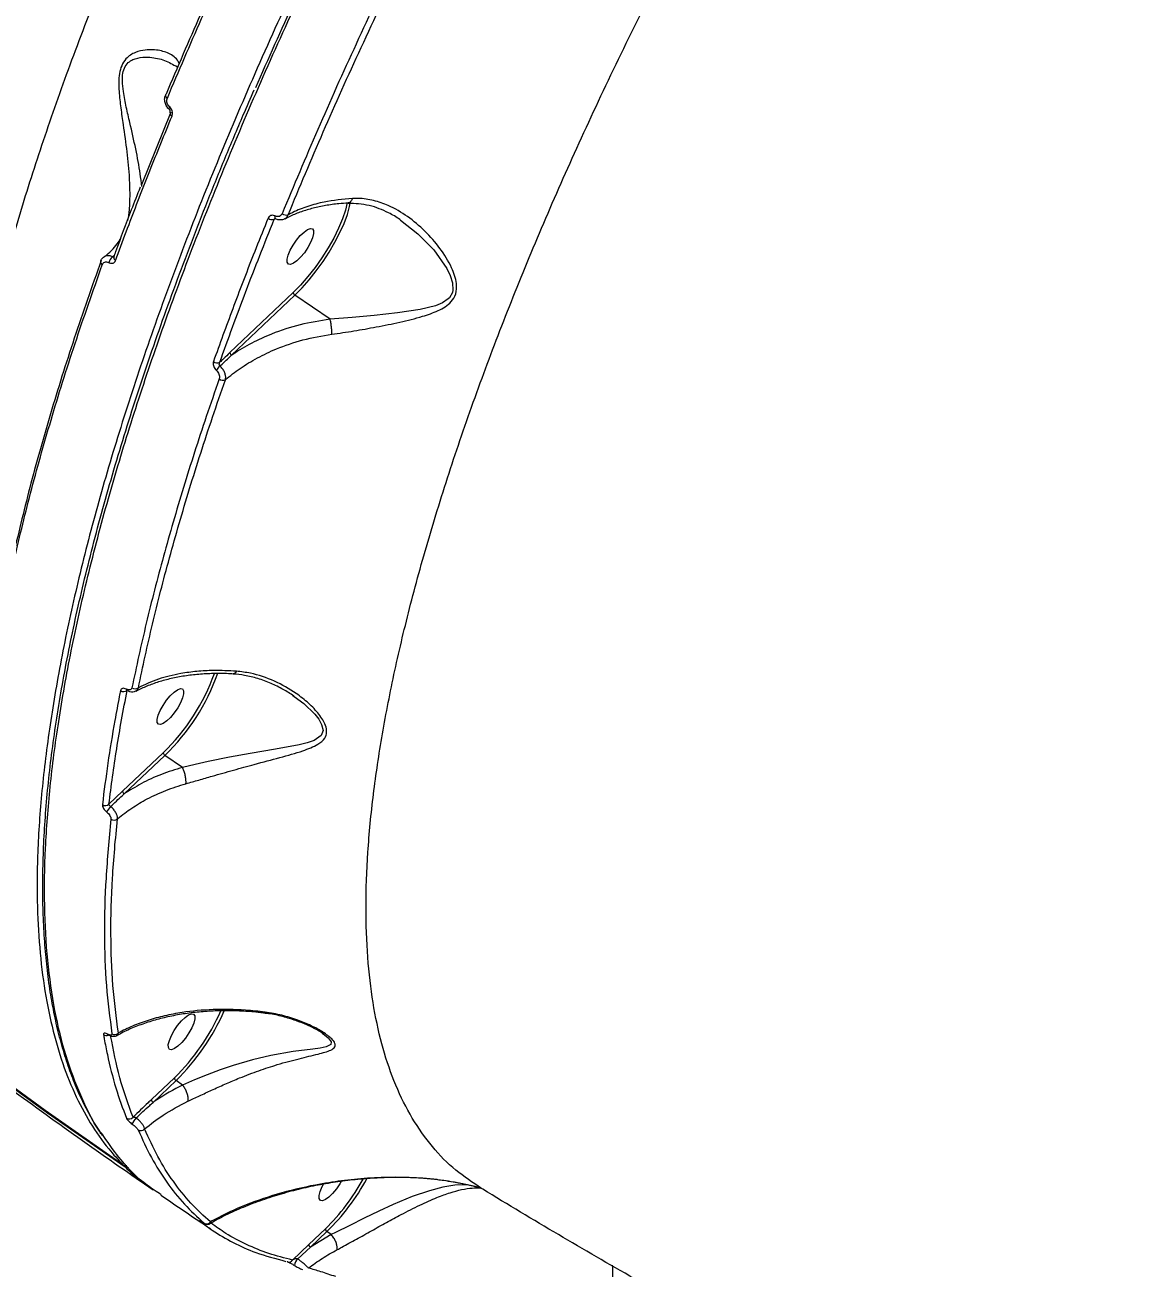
# Model space of a CAD drawing. Header units: millimetres. Extents: x -6028 to 5958, y -6064 to 4137.
# Drawn here: x 173.7 to 406.9, y -1561.7 to -1299.7 of the extents above; entities that cross this region are included whole.
import ezdxf

# ---------------------------------------------------------------- set-up
doc = ezdxf.new("R2010")
doc.units = ezdxf.units.MM
for name, color, linetype in [('DIKOM_ОБЪЕКТ', 7, 'Continuous'), ('DIKOM_РАЗМЕР_ЗОНА', 7, 'Continuous'), ('DIKOM_РАЗМЕР_ОБЪЕКТА', 7, 'Continuous')]:
    doc.layers.add(name, color=color, linetype=linetype)
doc.styles.add('style1', font='arial.ttf', dxfattribs={"width": 0.8})
doc.dimstyles.new('1-50', dxfattribs={"dimtxt": 300, "dimasz": 200, "dimexe": 100, "dimexo": 0, "dimgap": 100, "dimtad": 1, "dimtxsty": 'style1', "dimcen": 200, "dimclrd": 7, "dimclre": 7, "dimclrt": 7, "dimadec": 1, "dimazin": 2, "dimtfac": 1, "dimtmove": 0, "dimatfit": 2, "dimfxl": 0, "dimlwd": 25, "dimlwe": 18, "dimarcsym": 0})

# ---------------------------------------------------------------- blocks, each defined once
blk = doc.blocks.new('*D9')
at = {"layer": 'Defpoints', "color": 0, "transparency": 16777216}
for p in [(-6027.56, 1459.58), (4556.58, 1382.7), (4556.58, -5964.37)]:
    blk.add_point(p, dxfattribs=at)
at = {"layer": 'DIKOM_РАЗМЕР_ЗОНА', "color": 7, "lineweight": 18, "transparency": 16777216}
for p, q in [((-6027.56, 1459.58), (-6027.56, -6064.37)), ((4556.58, 1382.7), (4556.58, -6064.37))]:
    blk.add_line(p, q, dxfattribs=at)
at = {"layer": 'DIKOM_РАЗМЕР_ЗОНА', "color": 7, "lineweight": 25, "transparency": 16777216}
blk.add_line((-5827.56, -5964.37), (4356.58, -5964.37), dxfattribs=at)
at = {"layer": 'DIKOM_РАЗМЕР_ЗОНА', "color": 7, "transparency": 16777216}
for points in [[(-5827.56, -5931.03), (-5827.56, -5997.7), (-6027.56, -5964.37)], [(4356.58, -5931.03), (4356.58, -5997.7), (4556.58, -5964.37)]]:
    blk.add_solid(points, dxfattribs=at)
at = {"layer": 'DIKOM_РАЗМЕР_ЗОНА', "color": 7, "transparency": 16777216, "insert": (157.08, -5711.2), "char_height": 300, "attachment_point": 5, "style": 'style1'}
blk.add_mtext('10600', dxfattribs=at)
blk = doc.blocks.new('*D11')
at = {"layer": 'Defpoints', "color": 0, "transparency": 16777216}
for p in [(259.43, 2965.58), (1920.55, -3002.33), (4022.59, -3002.33)]:
    blk.add_point(p, dxfattribs=at)
at = {"layer": 'DIKOM_РАЗМЕР_ОБЪЕКТА', "color": 7, "lineweight": 18, "transparency": 16777216}
for p, q in [((259.43, 2965.58), (4122.59, 2965.58)), ((1920.55, -3002.33), (4122.59, -3002.33))]:
    blk.add_line(p, q, dxfattribs=at)
at = {"layer": 'DIKOM_РАЗМЕР_ОБЪЕКТА', "color": 7, "lineweight": 25, "transparency": 16777216}
blk.add_line((4022.59, 2765.58), (4022.59, -2802.33), dxfattribs=at)
at = {"layer": 'DIKOM_РАЗМЕР_ОБЪЕКТА', "color": 7, "transparency": 16777216}
for points in [[(3989.25, 2765.58), (4055.92, 2765.58), (4022.59, 2965.58)], [(3989.25, -2802.33), (4055.92, -2802.33), (4022.59, -3002.33)]]:
    blk.add_solid(points, dxfattribs=at)
at = {"layer": 'DIKOM_РАЗМЕР_ОБЪЕКТА', "color": 7, "transparency": 16777216, "insert": (3769.41, -24.42), "char_height": 300, "attachment_point": 5, "rotation": 90, "style": 'style1'}
blk.add_mtext('6000', dxfattribs=at)
blk = doc.blocks.new('*D12')
at = {"layer": 'Defpoints', "color": 0, "transparency": 16777216}
for p in [(3056.58, 1987.9), (-4027.97, 676.5), (3056.58, -3714.77)]:
    blk.add_point(p, dxfattribs=at)
at = {"layer": 'DIKOM_РАЗМЕР_ОБЪЕКТА', "color": 7, "lineweight": 18, "transparency": 16777216}
for p, q in [((3056.58, 1987.9), (3056.58, -3814.77)), ((-4027.97, 676.5), (-4027.97, -3814.77))]:
    blk.add_line(p, q, dxfattribs=at)
at = {"layer": 'DIKOM_РАЗМЕР_ОБЪЕКТА', "color": 7, "lineweight": 25, "transparency": 16777216}
blk.add_line((-3827.97, -3714.77), (2856.58, -3714.77), dxfattribs=at)
at = {"layer": 'DIKOM_РАЗМЕР_ОБЪЕКТА', "color": 7, "transparency": 16777216}
for points in [[(-3827.97, -3681.44), (-3827.97, -3748.11), (-4027.97, -3714.77)], [(2856.58, -3681.44), (2856.58, -3748.11), (3056.58, -3714.77)]]:
    blk.add_solid(points, dxfattribs=at)
at = {"layer": 'DIKOM_РАЗМЕР_ОБЪЕКТА', "color": 7, "transparency": 16777216, "insert": (20, -3461.6), "char_height": 300, "attachment_point": 5, "style": 'style1'}
blk.add_mtext('7100', dxfattribs=at)

msp = doc.modelspace()

# ---------------------------------------------------------------- linework, layer by layer
at = {"layer": 'DIKOM_ОБЪЕКТ', "color": 7, "linetype": 'Continuous', "lineweight": 15}
for p, q in [((204.444, -1318.095), (198.272, -1333.42)), ((226.224, -1340.675), (226.435, -1340.54)), ((192.557, -1348.324), (192.15, -1348.592)), ((189.642, -1349.511), (189.635, -1349.529)), ((230.243, -1356.107), (216.898, -1368.756)), ((217.24, -1369.329), (230.586, -1356.68)), ((237.973, -1361.739), (230.586, -1356.68)), ((230.154, -1441.05), (230.389, -1441.224)), ((202.845, -1453.065), (194.279, -1461.184)), ((194.621, -1461.757), (203.187, -1453.638)), ((206.873, -1456.161), (203.187, -1453.638)), ((194.279, -1461.184), (191.411, -1463.921)), ((236.298, -1512.197), (236.78, -1512.551)), ((205.187, -1521.581), (200.348, -1526.168)), ((200.69, -1526.741), (205.529, -1522.154)), ((206.923, -1523.108), (205.529, -1522.154)), ((206.926, -1523.111), (206.923, -1523.108)), ((194.358, -1539.917), (194.343, -1539.904)), ((236.987, -1553.391), (233.513, -1556.684)), ((233.855, -1557.257), (237.329, -1553.964)), ((238.242, -1554.589), (233.855, -1557.257)), ((238.242, -1554.589), (237.329, -1553.964)), ((238.245, -1554.592), (238.242, -1554.589)), ((233.513, -1556.684), (230.072, -1559.963)), ((231.173, -1559.724), (233.855, -1557.257)), ((229.09, -1560.374), (228.973, -1560.346))]:
    msp.add_line(p, q, dxfattribs=at)
at = {"layer": 'DIKOM_ОБЪЕКТ', "color": 7, "linetype": 'Continuous', "lineweight": 15, "flags": 128}
for points in [[(203.44, -1314.318), (203.363, -1314.388), (203.326, -1314.452)], [(204.064, -1317.462), (204.044, -1317.429), (204.04, -1317.376), (204.054, -1317.306), (204.085, -1317.221), (204.133, -1317.123), (204.196, -1317.014)], [(241.581, -1337.147), (241.581, -1337.147), (241.206, -1338.785), (240.603, -1340.608), (239.786, -1342.57), (238.775, -1344.624), (237.594, -1346.721), (236.271, -1348.811), (234.84, -1350.842), (233.333, -1352.765), (231.789, -1354.535), (230.243, -1356.107)], [(230.586, -1356.68), (232.095, -1355.149), (233.606, -1353.434), (235.085, -1351.572), (236.5, -1349.603), (237.821, -1347.57), (239.018, -1345.518), (240.066, -1343.491), (240.942, -1341.532), (241.627, -1339.685), (242.106, -1337.989), (242.249, -1337.3)], [(226.392, -1339.979), (226.362, -1340.144), (226.355, -1340.288), (226.371, -1340.408), (226.409, -1340.497), (226.468, -1340.552), (226.469, -1340.553)], [(252.832, -1340.851), (256.475, -1343.714), (259.817, -1347.143), (262.562, -1351.051), (263.298, -1352.542), (263.784, -1354.085), (263.851, -1355.627), (263.753, -1356.07), (263.112, -1357.211), (262.896, -1357.436), (261.652, -1358.291), (260.187, -1358.888), (256.945, -1359.689), (252.187, -1360.415), (247.247, -1360.953), (242.61, -1361.386), (237.983, -1361.745), (237.979, -1361.746), (237.979, -1361.746)], [(233.846, -1342.604), (234.285, -1342.678), (234.519, -1343.053), (234.528, -1343.698), (234.311, -1344.562), (233.887, -1345.575), (233.29, -1346.653), (232.568, -1347.711), (231.779, -1348.662), (230.988, -1349.429), (230.258, -1349.951), (229.649, -1350.184), (229.21, -1350.11), (228.976, -1349.735), (228.967, -1349.09), (229.184, -1348.226), (229.608, -1347.213), (230.205, -1346.135), (230.927, -1345.077), (231.716, -1344.126), (232.508, -1343.359), (233.237, -1342.837), (233.846, -1342.604)], [(194.343, -1539.904), (177.994, -1528.468), (161.864, -1516.737), (145.955, -1504.716), (130.274, -1492.408), (114.825, -1479.817), (99.613, -1466.946), (84.642, -1453.8), (69.916, -1440.382), (55.441, -1426.696), (41.221, -1412.748), (35.222, -1406.707)], [(40.98, -1412.507), (41.68, -1413.207), (55.9, -1427.155), (70.375, -1440.841), (85.101, -1454.259), (100.072, -1467.405), (115.284, -1480.276), (130.733, -1492.867), (146.414, -1505.175), (162.323, -1517.196), (178.453, -1528.927), (194.802, -1540.363)], [(206.448, -1439.561), (206.887, -1439.635), (207.12, -1440.01), (207.129, -1440.656), (206.913, -1441.52), (206.489, -1442.532), (205.892, -1443.611), (205.169, -1444.668), (204.38, -1445.619), (203.589, -1446.387), (202.859, -1446.908), (202.25, -1447.141), (201.811, -1447.067), (201.578, -1446.692), (201.569, -1446.047), (201.785, -1445.183), (202.209, -1444.171), (202.807, -1443.092), (203.529, -1442.034), (204.318, -1441.083), (205.109, -1440.316), (205.839, -1439.795), (206.448, -1439.561)], [(230.389, -1441.224), (232.425, -1442.729), (234.742, -1444.967), (235.582, -1446.034), (236.209, -1447.129), (236.505, -1448.409), (236.127, -1449.467), (234.667, -1450.486), (233.149, -1451.012), (231.46, -1451.417), (226.522, -1452.321), (221.17, -1453.216), (216.788, -1454.035), (212.327, -1454.953), (209.575, -1455.559), (206.879, -1456.166), (206.877, -1456.166), (206.877, -1456.166)], [(208.79, -1508.077), (209.229, -1508.151), (209.462, -1508.526), (209.471, -1509.172), (209.255, -1510.036), (208.831, -1511.048), (208.234, -1512.127), (207.511, -1513.184), (206.722, -1514.135), (205.931, -1514.903), (205.201, -1515.424), (204.592, -1515.657), (204.153, -1515.583), (203.92, -1515.208), (203.911, -1514.563), (204.127, -1513.699), (204.551, -1512.687), (205.149, -1511.608), (205.871, -1510.55), (206.66, -1509.599), (207.451, -1508.832), (208.181, -1508.31), (208.79, -1508.077)], [(236.78, -1512.551), (237.571, -1513.132), (238.203, -1513.963), (238.122, -1514.581), (237.194, -1515.056), (235.902, -1515.322), (234.373, -1515.526), (230.204, -1516.063), (225.522, -1516.862), (221.616, -1517.776), (217.544, -1518.968), (214.804, -1519.908), (212.066, -1520.948), (209.438, -1522.029), (206.927, -1523.111), (206.926, -1523.111), (206.926, -1523.111)], [(240.341, -1543.413), (240.033, -1543.937), (239.311, -1544.995), (238.522, -1545.946), (237.731, -1546.713), (237.001, -1547.234), (236.392, -1547.468), (235.953, -1547.394), (235.72, -1547.019), (235.711, -1546.373), (235.927, -1545.509), (236.351, -1544.497), (236.619, -1543.981)], [(267.111, -1544.173), (266.648, -1544.122), (264.269, -1544.214), (261.733, -1544.625), (258.897, -1545.357), (255.251, -1546.614), (251.301, -1548.252), (248.279, -1549.643), (245.191, -1551.141), (242.129, -1552.666), (239.159, -1554.144), (238.245, -1554.591), (238.245, -1554.592), (238.245, -1554.592)], [(210.919, -1551.932), (210.768, -1551.886), (210.604, -1551.799)], [(290.486, -1587.216), (292.02, -1583.904), (293.388, -1580.646), (294.58, -1577.47), (295.583, -1574.406), (296.389, -1571.482), (296.99, -1568.724), (297.381, -1566.158), (297.559, -1563.807), (297.521, -1561.692), (297.464, -1561.069)]]:
    msp.add_lwpolyline(points, dxfattribs=at)
at = {"layer": 'DIKOM_ОБЪЕКТ', "color": 7, "linetype": 'Continuous', "lineweight": 15}
for centre, radius, start, end in [((203.993, -1314.52), 0.671, 174.16902, 245.26703), ((204.961, -1318.327), 0.661, 172.61168, 245.76662), ((225.763, -1339.364), 1.389, 232.05154, 289.37069), ((228.76, -1338.347), 1.445, 232.7094, 286.16908), ((193.358, -1350.166), 1.984, 127.49615, 169.62385), ((193.099, -1348.763), 0.675, 170.20309, 244.11392), ((190.312, -1349.632), 0.684, 171.37615, 243.51742), ((230.943, -1356.079), 0.7, 182.3481, 239.32627), ((217.597, -1368.728), 0.7, 182.3441, 239.33027), ((214.207, -1369.62), 1.299, 232.66277, 295.2105), ((217.382, -1374.489), 3.898, 131.79066, 149.41427), ((215.42, -1373.257), 1.326, 233.30476, 292.90432), ((172.446, -1421.622), 43.735, 314.03297, 340.29788), ((172.397, -1421.578), 44.45, 313.84238, 340.61594), ((194.516, -1439.022), 1.172, 234.73935, 307.22608), ((195.366, -1439.736), 0.322, 168.93427, 233.69582), ((196.927, -1438.398), 1.189, 235.03346, 304.29458), ((203.544, -1453.036), 0.699, 182.33427, 239.34009), ((194.978, -1461.155), 0.7, 182.36997, 239.3044), ((190.661, -1463.061), 1.141, 235.59827, 311.08592), ((194.551, -1467.301), 4.035, 134.10116, 154.14049), ((192.474, -1466.131), 1.147, 235.92927, 308.82699), ((173.03, -1488.799), 45.921, 314.44879, 336.06883), ((172.343, -1488.332), 47.384, 314.45629, 336.21501), ((190.845, -1511.577), 1.072, 237.19944, 291.92547), ((191.389, -1512.304), 0.246, 198.69392, 239.2713), ((192.605, -1511.376), 1.08, 237.34289, 316.22074), ((205.886, -1521.552), 0.7, 182.3441, 239.33027), ((201.047, -1526.139), 0.7, 182.35719, 239.31216), ((195.647, -1529.22), 1.045, 237.74591, 321.95943), ((199.929, -1532.709), 3.875, 136.31667, 159.05609), ((198.111, -1531.679), 1.042, 237.85559, 319.78023), ((194.873, -1539.114), 0.952, 236.12996, 286.57238), ((194.923, -1539.092), 1, 235.55052, 285.07209), ((195.109, -1540.192), 0.352, 161.57194, 209.01451), ((195.332, -1539.572), 0.952, 236.17849, 287.36204), ((204.698, -1520.509), 46.085, 314.47871, 330.92308), ((204.085, -1520.086), 47.465, 314.45842, 331.3562), ((211.977, -1551.355), 0.985, 237.96492, 323.96689), ((237.686, -1553.362), 0.7, 182.34441, 239.32495), ((234.212, -1556.655), 0.699, 182.33132, 239.33803), ((229.264, -1559.485), 0.939, 259.26116, 329.37032), ((233.114, -1561.606), 2.704, 135.87567, 169.20862)]:
    msp.add_arc(centre, radius, start, end, dxfattribs=at)
for points, knots in [([(475.865, -945.302), (473.038, -948.035), (465.362, -955.452), (452.742, -968.216), (438.027, -983.747), (423.287, -999.988), (408.593, -1016.847), (394.014, -1034.251), (379.597, -1052.149), (365.368, -1070.521), (351.348, -1089.326), (337.579, -1108.504), (324.123, -1127.964), (311.045, -1147.616), (298.389, -1167.4), (286.184, -1187.285), (274.442, -1207.236), (263.195, -1227.191), (252.494, -1247.058), (242.391, -1266.742), (232.923, -1286.181), (224.118, -1305.337), (215.977, -1324.185), (208.521, -1342.667), (201.782, -1360.7), (195.794, -1378.198), (190.581, -1395.101), (186.168, -1411.369), (182.547, -1426.987), (179.722, -1441.914), (177.704, -1456.08), (176.504, -1469.418), (176.155, -1481.296), (176.526, -1491.836), (177.492, -1501.17), (179.073, -1509.812), (181.26, -1517.725), (184.03, -1524.843), (187.377, -1531.147), (190.833, -1536.128), (193.327, -1538.811), (194.343, -1539.904)], [0, 0, 0, 0, 0.0156528, 0.0424899, 0.0694116, 0.0963763, 0.1233411, 0.1502628, 0.1770999, 0.2039369, 0.2308586, 0.2578234, 0.2847881, 0.3117099, 0.3385469, 0.365384, 0.3923056, 0.4192704, 0.4462351, 0.4731567, 0.4999939, 0.5268309, 0.5537526, 0.5807173, 0.607682, 0.6346037, 0.6614408, 0.6882778, 0.7151995, 0.7421643, 0.7691289, 0.7960505, 0.8228875, 0.8459668, 0.8691683, 0.8923975, 0.9156266, 0.9388282, 0.9615881, 0.984348, 1, 1, 1, 1]), ([(391.062, -973.065), (387.203, -977.41), (379.481, -986.104), (367.926, -999.697), (356.428, -1013.651), (344.863, -1028.164), (333.261, -1043.218), (321.653, -1058.796), (310.229, -1074.649), (298.698, -1091.199), (287.114, -1108.431), (275.538, -1126.311), (264.214, -1144.489), (253.195, -1162.911), (242.529, -1181.518), (232.464, -1199.879), (223.019, -1217.937), (214.2, -1235.642), (205.853, -1253.304), (198.029, -1270.858), (190.769, -1288.241), (184.239, -1305.054), (178.445, -1321.253), (173.372, -1336.81), (168.935, -1351.992), (165.177, -1366.729), (162.129, -1380.956), (160.009, -1393.48), (158.64, -1404.426), (157.853, -1413.974), (157.534, -1423.056), (157.687, -1431.639), (158.309, -1439.685), (159.41, -1447.19), (160.95, -1454.197), (162.377, -1458.391), (163.09, -1460.488)], [0, 0, 0, 0, 0.0277654, 0.0555637, 0.0833623, 0.1111275, 0.1400315, 0.1689728, 0.1979141, 0.2268179, 0.2582448, 0.2896958, 0.3211225, 0.3534673, 0.3858384, 0.4181831, 0.449506, 0.480853, 0.5121757, 0.5444125, 0.5766756, 0.6089123, 0.6401608, 0.6714335, 0.7026821, 0.734841, 0.7670266, 0.7991855, 0.8241464, 0.849107, 0.8742668, 0.8994267, 0.9244694, 0.9495119, 0.9747558, 1, 1, 1, 1]), ([(190.337, -1533.949), (189.995, -1533.497), (188.089, -1530.974), (185.371, -1525.373), (182.203, -1517.051), (179.893, -1507.545), (178.385, -1496.975), (177.734, -1485.544), (177.918, -1473.319), (178.9, -1460.374), (180.698, -1446.498), (183.341, -1431.7), (186.84, -1416.01), (191.067, -1399.963), (195.956, -1383.657), (201.431, -1367.186), (207.639, -1350.087), (214.59, -1332.39), (222.276, -1314.14), (230.643, -1295.483), (239.678, -1276.469), (249.356, -1257.157), (259.715, -1237.48), (270.75, -1217.493), (282.436, -1197.26), (294.517, -1177.224), (306.942, -1157.451), (319.653, -1137.997), (332.859, -1118.546), (346.533, -1099.165), (360.64, -1079.935), (374.003, -1062.365), (382.712, -1051.395), (386.564, -1046.544)], [0, 0, 0, 0, 0.0072272, 0.0403075, 0.0733623, 0.1073774, 0.1414201, 0.1754348, 0.2084899, 0.2415701, 0.2746251, 0.30864, 0.3426828, 0.3766975, 0.4085624, 0.4404498, 0.4723146, 0.5050362, 0.5377825, 0.5705042, 0.6035591, 0.6366395, 0.6696944, 0.7037095, 0.7377523, 0.7717672, 0.8048222, 0.8379027, 0.8709576, 0.9049726, 0.9390155, 0.9730304, 1, 1, 1, 1]), ([(269.165, -1544.408), (267.339, -1543.161), (263.608, -1540.615), (258.851, -1535.512), (254.707, -1529.418), (251.354, -1522.398), (248.767, -1514.521), (246.926, -1505.846), (245.803, -1496.232), (245.431, -1485.673), (245.831, -1474.184), (246.995, -1462.014), (248.9, -1449.223), (251.511, -1435.878), (254.868, -1421.767), (258.994, -1406.907), (263.893, -1391.333), (269.459, -1375.379), (275.66, -1359.107), (282.449, -1342.586), (289.935, -1325.558), (298.12, -1308.061), (306.992, -1290.146), (316.367, -1272.192), (326.201, -1254.261), (336.444, -1236.412), (347.255, -1218.372), (358.62, -1200.198), (370.511, -1181.949), (381.824, -1165.284), (392.417, -1150.187), (398.973, -1141.191), (402.254, -1136.689)], [0, 0, 0, 0, 0.03280567, 0.06704116, 0.10130412, 0.13553962, 0.16880939, 0.20210521, 0.23537544, 0.26961089, 0.3038743, 0.33811001, 0.37140425, 0.40472419, 0.4380184, 0.4722771, 0.50656368, 0.54082259, 0.57417154, 0.60754627, 0.6408952, 0.67520847, 0.70954952, 0.74386281, 0.77729517, 0.81075317, 0.84418558, 0.87858214, 0.91300672, 0.94740348, 0.97367705, 1, 1, 1, 1]), ([(239.464, -1238.181), (236.501, -1243.896), (230.577, -1255.327), (222.246, -1272.339), (214.355, -1289.21), (208.135, -1303.203), (204.63, -1311.499), (203.44, -1314.318)], [0, 0, 0, 0, 0.2203109, 0.4406222, 0.6630842, 0.8855466, 1, 1, 1, 1]), ([(203.713, -1315.13), (204.906, -1312.305), (208.396, -1304.043), (214.581, -1290.127), (222.458, -1273.277), (230.828, -1256.173), (236.824, -1244.605), (239.822, -1238.821)], [0, 0, 0, 0, 0.1144557, 0.3347655, 0.5550761, 0.7775378, 1, 1, 1, 1]), ([(261.241, -1267.325), (258.15, -1273.445), (251.969, -1285.685), (243.372, -1303.849), (235.246, -1321.851), (230.338, -1333.615), (227.884, -1339.497)], [0, 0, 0, 0, 0.248596, 0.4971935, 0.7485963, 1, 1, 1, 1]), ([(229.162, -1339.735), (231.582, -1333.932), (236.423, -1322.327), (244.489, -1304.438), (253.089, -1286.252), (259.325, -1273.902), (262.443, -1267.727)], [0, 0, 0, 0, 0.248597, 0.497194, 0.7485964, 1, 1, 1, 1]), ([(239.799, -1275.067), (239.729, -1275.206), (236.396, -1281.843), (230.444, -1294.551), (224.946, -1306.919), (222.249, -1312.986)], [0, 0, 0, 0, 0.0107713, 0.514673, 1, 1, 1, 1]), ([(206.344, -1307.987), (206.121, -1307.603), (205.67, -1306.829), (204.326, -1305.796), (202.196, -1305.007), (199.496, -1304.862), (197.316, -1305.339), (195.932, -1306.029), (194.896, -1306.875), (194.044, -1308.182), (193.574, -1309.926), (193.441, -1311.803), (193.532, -1314.242), (193.885, -1317.257), (194.508, -1321.523), (195.222, -1326.545), (195.689, -1331.502), (195.808, -1335.561), (195.699, -1338.631), (195.459, -1340.208), (195.346, -1340.946)], [0, 0, 0, 0, 0.0515654, 0.1038931, 0.1938068, 0.2863977, 0.3436961, 0.3727587, 0.402469, 0.4366783, 0.467109, 0.4964613, 0.5269703, 0.580376, 0.6349459, 0.7251663, 0.8181219, 0.8802036, 0.9438882, 1, 1, 1, 1]), ([(198.311, -1333.783), (198.214, -1332.892), (197.942, -1330.39), (197.076, -1325.862), (196.009, -1321.122), (195.044, -1317.074), (194.461, -1314.13), (194.21, -1311.843), (194.259, -1310.159), (194.607, -1308.712), (195.418, -1307.623), (196.43, -1306.996), (197.828, -1306.561), (200.047, -1306.45), (202.886, -1306.943), (204.569, -1307.893), (205.407, -1308.366)], [0, 0, 0, 0, 0.06805708, 0.19116363, 0.3143682, 0.38533912, 0.45610088, 0.50293131, 0.53051655, 0.56676015, 0.60774649, 0.64456261, 0.68155168, 0.75640469, 0.87868954, 1, 1, 1, 1]), ([(205.825, -1308.706), (205.728, -1308.591), (205.624, -1308.468), (205.425, -1308.362), (205.412, -1308.355)], [0, 0, 0, 0, 0.9345288, 1, 1, 1, 1]), ([(190.05, -1533.782), (189.824, -1533.464), (188.84, -1532.075), (187.291, -1529.366), (185.41, -1525.656), (183.741, -1521.691), (182.264, -1517.493), (180.985, -1513.056), (179.902, -1508.381), (179.016, -1503.466), (178.325, -1498.311), (177.83, -1492.913), (177.531, -1487.272), (177.429, -1481.403), (177.524, -1475.331), (177.817, -1469.076), (178.307, -1462.648), (178.992, -1456.042), (179.873, -1449.257), (180.949, -1442.291), (182.22, -1435.142), (183.687, -1427.808), (185.349, -1420.288), (187.208, -1412.577), (189.265, -1404.674), (191.515, -1396.593), (193.95, -1388.369), (196.562, -1380.032), (199.345, -1371.594), (202.302, -1363.047), (205.433, -1354.391), (208.737, -1345.626), (212.212, -1336.752), (215.869, -1327.765), (219.128, -1319.977), (221.234, -1315.152), (222.003, -1313.391)], [0, 0, 0, 0, 0.0090014, 0.0393313, 0.0695903, 0.0998101, 0.1300199, 0.1602458, 0.1905071, 0.2208319, 0.2512481, 0.2817854, 0.3124734, 0.3433025, 0.3740767, 0.4046646, 0.4351219, 0.4654833, 0.4957826, 0.5260538, 0.5563313, 0.5866404, 0.6170136, 0.6474849, 0.6780895, 0.7088531, 0.7396107, 0.7701558, 0.8006008, 0.8309715, 0.8612921, 0.8915879, 0.921883, 0.9521977, 0.982553, 1, 1, 1, 1]), ([(204.07, -1317.455), (204.039, -1317.431), (203.782, -1317.232), (203.422, -1316.691), (203.134, -1315.851), (203.105, -1315.056), (203.286, -1314.627), (203.354, -1314.464)], [0, 0, 0, 0, 0.0363668, 0.2962582, 0.5613565, 0.8335351, 1, 1, 1, 1]), ([(204.196, -1317.014), (204.085, -1316.897), (203.864, -1316.663), (203.661, -1316.204), (203.581, -1315.723), (203.626, -1315.359), (203.695, -1315.175), (203.713, -1315.13)], [0, 0, 0, 0, 0.2263863, 0.4527428, 0.6823821, 0.9208165, 1, 1, 1, 1]), ([(204.302, -1318.239), (204.31, -1318.221), (204.328, -1318.181), (204.34, -1318.039), (204.313, -1317.868), (204.249, -1317.7), (204.16, -1317.557), (204.093, -1317.492), (204.064, -1317.463)], [0, 0, 0, 0, 0.1646838, 0.3701279, 0.551644, 0.7110574, 0.8721307, 1, 1, 1, 1]), ([(204.689, -1318.93), (204.707, -1318.883), (204.777, -1318.695), (204.82, -1318.324), (204.737, -1317.835), (204.531, -1317.369), (204.307, -1317.133), (204.196, -1317.014)], [0, 0, 0, 0, 0.079636, 0.3195108, 0.5498166, 0.7748483, 1, 1, 1, 1]), ([(192.804, -1349.371), (192.989, -1348.866), (193.911, -1346.343), (196.251, -1340.074), (199.96, -1330.47), (203.112, -1322.778), (204.689, -1318.93)], [0, 0, 0, 0, 0.0507703, 0.253858, 0.6267013, 1, 1, 1, 1]), ([(192.439, -1348.651), (192.583, -1348.25), (193.766, -1344.953), (195.624, -1340.02), (197.415, -1335.442), (198.04, -1333.842)], [0, 0, 0, 0, 0.08260694, 0.67949204, 1, 1, 1, 1]), ([(241.796, -1337.27), (241.147, -1337.306), (239.502, -1337.398), (237.023, -1337.76), (234.362, -1338.322), (231.902, -1339.076), (229.934, -1339.843), (228.894, -1340.413), (228.514, -1340.621)], [0, 0, 0, 0, 0.1238535, 0.3135147, 0.5045155, 0.6965768, 0.8893699, 1, 1, 1, 1]), ([(242.688, -1336.292), (240.662, -1336.485), (237.327, -1336.803), (233.237, -1337.927), (230.77, -1338.895), (229.489, -1339.564), (229.162, -1339.735)], [0, 0, 0, 0, 0.3957816, 0.6516352, 0.9109969, 1, 1, 1, 1]), ([(238.332, -1364.907), (239.887, -1364.68), (242.999, -1364.225), (247.84, -1363.348), (252.714, -1362.385), (257.095, -1361.288), (260.265, -1360.196), (262.272, -1359.133), (263.641, -1358.03), (264.635, -1356.38), (264.717, -1354.386), (264.263, -1352.513), (263.224, -1349.962), (261.21, -1346.711), (258.003, -1343.084), (254.374, -1339.994), (250.697, -1337.852), (247.183, -1336.638), (244.612, -1336.244), (243.102, -1336.282), (242.688, -1336.292)], [0, 0, 0, 0, 0.071298, 0.1426944, 0.2203418, 0.2979595, 0.3555851, 0.3853425, 0.414959, 0.4491135, 0.4886708, 0.517552, 0.5465115, 0.6250139, 0.7037143, 0.7839239, 0.8640147, 0.9212527, 0.9784135, 1, 1, 1, 1]), ([(242.688, -1336.292), (242.675, -1336.328), (242.616, -1336.486), (242.448, -1336.813), (242.16, -1337.153), (241.905, -1337.197), (241.789, -1337.216)], [0, 0, 0, 0, 0.0653759, 0.2858483, 0.6783299, 1, 1, 1, 1]), ([(252.839, -1340.844), (252.795, -1340.811), (251.997, -1340.205), (250.486, -1339.374), (248.338, -1338.377), (246.224, -1337.741), (244.034, -1337.355), (242.533, -1337.369), (241.797, -1337.376)], [0, 0, 0, 0, 0.0132085, 0.241756, 0.4227627, 0.6130831, 0.8103832, 1, 1, 1, 1]), ([(224.909, -1340.46), (224.698, -1340.981), (223.643, -1343.588), (221.1, -1349.987), (217.407, -1359.581), (214.749, -1366.961), (213.419, -1370.653)], [0, 0, 0, 0, 0.0507694, 0.2538504, 0.6266959, 1, 1, 1, 1]), ([(214.76, -1370.795), (216.542, -1365.862), (220.11, -1355.985), (224.184, -1345.782), (226.224, -1340.675)], [0, 0, 0, 0, 0.4994513, 1, 1, 1, 1]), ([(226.392, -1339.979), (226.36, -1339.964), (226.19, -1339.883), (225.864, -1339.81), (225.456, -1339.874), (225.11, -1340.089), (224.976, -1340.336), (224.909, -1340.46)], [0, 0, 0, 0, 0.0535091, 0.2898058, 0.5263658, 0.7631434, 1, 1, 1, 1]), ([(226.224, -1340.675), (226.247, -1340.63), (226.282, -1340.564), (226.343, -1340.53), (226.363, -1340.519)], [0, 0, 0, 0, 0.677012, 1, 1, 1, 1]), ([(226.474, -1340.559), (226.453, -1340.548), (226.394, -1340.517), (226.348, -1340.518), (226.348, -1340.518), (226.349, -1340.518)], [0, 0, 0, 0, 0.2250608, 0.6364413, 1, 1, 1, 1]), ([(227.884, -1339.497), (227.817, -1339.621), (227.682, -1339.869), (227.333, -1340.085), (226.923, -1340.15), (226.596, -1340.077), (226.424, -1339.995), (226.392, -1339.979)], [0, 0, 0, 0, 0.2364101, 0.4725883, 0.7091858, 0.9458361, 1, 1, 1, 1]), ([(228.427, -1340.533), (228.336, -1340.594), (228.03, -1340.799), (227.384, -1340.827), (226.799, -1340.746), (226.529, -1340.565), (226.48, -1340.533)], [0, 0, 0, 0, 0.16173634, 0.54102231, 0.91692324, 1, 1, 1, 1]), ([(228.457, -1340.525), (228.578, -1340.46), (228.89, -1340.292), (229.059, -1339.947), (229.162, -1339.735)], [0, 0, 0, 0, 0.3866906, 1, 1, 1, 1]), ([(190.281, -1348.625), (190.344, -1348.584), (190.987, -1348.168), (191.966, -1347.248), (193.131, -1345.996), (193.663, -1345.108), (193.892, -1344.724)], [0, 0, 0, 0, 0.0373625, 0.3810086, 0.7325045, 1, 1, 1, 1]), ([(189.648, -1349.535), (189.66, -1349.489), (189.736, -1349.209), (189.959, -1348.868), (190.247, -1348.707), (190.324, -1348.664)], [0, 0, 0, 0, 0.1230884, 0.764244, 1, 1, 1, 1]), ([(192.15, -1348.592), (192.103, -1348.569), (191.823, -1348.437), (191.297, -1348.32), (190.698, -1348.375), (190.425, -1348.582), (190.322, -1348.66)], [0, 0, 0, 0, 0.0724734, 0.4284498, 0.7840879, 1, 1, 1, 1]), ([(192.432, -1348.631), (192.393, -1348.639), (192.314, -1348.655), (192.213, -1348.624), (192.159, -1348.596), (192.15, -1348.592)], [0, 0, 0, 0, 0.4550418, 0.9085873, 1, 1, 1, 1]), ([(192.435, -1348.652), (192.433, -1348.656), (192.43, -1348.66), (192.431, -1348.656), (192.431, -1348.655)], [0, 0, 0, 0, 0.8244056, 1, 1, 1, 1]), ([(189.767, -1349.353), (187.83, -1354.852), (183.957, -1365.85), (178.982, -1381.789), (174.581, -1397.324), (172.244, -1407.209), (171.076, -1412.151)], [0, 0, 0, 0, 0.2485943, 0.4971908, 0.7485954, 1, 1, 1, 1]), ([(171.27, -1413.186), (172.428, -1408.289), (174.742, -1398.493), (179.125, -1382.991), (184.119, -1366.965), (188.044, -1355.818), (190.006, -1350.245)], [0, 0, 0, 0, 0.2485952, 0.49718884, 0.74859436, 1, 1, 1, 1]), ([(190.006, -1350.245), (190.065, -1350.126), (190.184, -1349.888), (190.509, -1349.687), (190.899, -1349.635), (191.213, -1349.713), (191.379, -1349.795), (191.406, -1349.808)], [0, 0, 0, 0, 0.2378022, 0.4754658, 0.7135103, 0.9515329, 1, 1, 1, 1]), ([(191.406, -1349.808), (191.434, -1349.822), (191.598, -1349.903), (191.91, -1349.981), (192.301, -1349.929), (192.626, -1349.728), (192.745, -1349.49), (192.804, -1349.371)], [0, 0, 0, 0, 0.047916, 0.2856908, 0.5236255, 0.7618068, 1, 1, 1, 1]), ([(237.973, -1361.739), (235.864, -1362.075), (231.597, -1362.754), (226.104, -1364.574), (221.41, -1366.721), (218.693, -1368.337), (217.35, -1369.255), (217.24, -1369.329)], [0, 0, 0, 0, 0.2754379, 0.5570833, 0.7678001, 0.9811398, 1, 1, 1, 1]), ([(237.979, -1361.746), (237.978, -1361.744), (237.977, -1361.742), (237.975, -1361.74), (237.973, -1361.739)], [0, 0, 0, 0, 0.4113925, 1, 1, 1, 1]), ([(238.332, -1364.907), (238.334, -1364.87), (238.349, -1364.638), (238.349, -1364.117), (238.285, -1363.308), (238.159, -1362.458), (238.039, -1361.983), (237.979, -1361.746)], [0, 0, 0, 0, 0.04293962, 0.26800767, 0.51201731, 0.75599886, 1, 1, 1, 1]), ([(215.936, -1374.479), (216.943, -1373.672), (219.032, -1371.997), (222.647, -1369.82), (227.043, -1367.744), (232.255, -1365.947), (236.292, -1365.257), (238.332, -1364.907)], [0, 0, 0, 0, 0.1665386, 0.3455446, 0.5267532, 0.7607787, 1, 1, 1, 1]), ([(216.898, -1368.756), (216.436, -1369.197), (215.723, -1369.875), (215.01, -1370.556), (214.76, -1370.795)], [0, 0, 0, 0, 0.64947287, 1, 1, 1, 1]), ([(214.784, -1371.582), (214.837, -1371.533), (215.649, -1370.777), (216.471, -1370.029), (217.24, -1369.329)], [0, 0, 0, 0, 0.0646877, 1, 1, 1, 1]), ([(213.419, -1370.653), (213.405, -1370.699), (213.349, -1370.88), (213.333, -1371.238), (213.447, -1371.709), (213.678, -1372.159), (213.91, -1372.39), (214.026, -1372.505)], [0, 0, 0, 0, 0.0826475, 0.3217223, 0.551302, 0.7756138, 1, 1, 1, 1]), ([(214.026, -1372.505), (214.141, -1372.619), (214.37, -1372.847), (214.599, -1373.29), (214.711, -1373.751), (214.696, -1374.1), (214.641, -1374.275), (214.628, -1374.321)], [0, 0, 0, 0, 0.2256283, 0.4513301, 0.6801913, 0.9176159, 1, 1, 1, 1]), ([(214.784, -1371.582), (214.753, -1371.546), (214.718, -1371.503), (214.669, -1371.398), (214.638, -1371.264), (214.652, -1371.062), (214.703, -1370.903), (214.748, -1370.818), (214.76, -1370.795)], [0, 0, 0, 0, 0.1723422, 0.1987082, 0.4120299, 0.6483256, 0.908555, 1, 1, 1, 1]), ([(215.936, -1374.479), (215.952, -1374.41), (216.014, -1374.14), (215.993, -1373.596), (215.763, -1372.864), (215.356, -1372.15), (214.975, -1371.772), (214.784, -1371.582)], [0, 0, 0, 0, 0.08120713, 0.31616628, 0.54457864, 0.77181745, 1, 1, 1, 1]), ([(214.628, -1374.321), (213.711, -1376.969), (211.03, -1384.716), (207.018, -1397.25), (202.799, -1411.778), (199.136, -1425.894), (197.209, -1434.88), (196.246, -1439.373)], [0, 0, 0, 0, 0.1144547, 0.3347652, 0.5550762, 0.7775382, 1, 1, 1, 1]), ([(197.597, -1439.381), (198.548, -1434.942), (200.451, -1426.064), (204.084, -1412.035), (208.298, -1397.501), (212.329, -1384.9), (215.021, -1377.121), (215.936, -1374.479)], [0, 0, 0, 0, 0.2203089, 0.4406203, 0.6630815, 0.8855447, 1, 1, 1, 1]), ([(217.596, -1436.491), (217.392, -1436.475), (216.095, -1436.373), (213.78, -1436.371), (210.673, -1436.496), (207.682, -1436.828), (204.828, -1437.344), (202.137, -1438.041), (199.668, -1438.926), (197.993, -1439.641), (197.225, -1440.099), (197.122, -1440.16)], [0, 0, 0, 0, 0.02470014, 0.15714238, 0.2912403, 0.42687144, 0.56380464, 0.70167888, 0.8400886, 0.97866707, 1, 1, 1, 1]), ([(218.265, -1435.893), (216.636, -1435.817), (213.765, -1435.683), (209.883, -1435.913), (205.925, -1436.443), (201.64, -1437.473), (198.955, -1438.74), (197.597, -1439.381)], [0, 0, 0, 0, 0.2022639, 0.3564056, 0.5119928, 0.7532477, 1, 1, 1, 1]), ([(207.606, -1459.603), (208.514, -1459.346), (210.328, -1458.831), (213.701, -1457.851), (217.651, -1456.729), (222.464, -1455.398), (227.457, -1454.108), (231.366, -1452.992), (233.955, -1452.057), (235.624, -1451.25), (236.907, -1450.209), (237.384, -1448.776), (237.037, -1447.017), (235.68, -1444.875), (233.501, -1442.605), (230.378, -1440.157), (226.334, -1437.865), (222.022, -1436.357), (219.253, -1436.015), (218.265, -1435.893)], [0, 0, 0, 0, 0.0447768, 0.0895824, 0.1609599, 0.2324502, 0.3238537, 0.4152112, 0.4505992, 0.4859287, 0.5329396, 0.566421, 0.5998, 0.6530927, 0.7108106, 0.7686701, 0.859287, 0.9497917, 1, 1, 1, 1]), ([(230.411, -1441.192), (230.383, -1441.17), (229.677, -1440.628), (228.051, -1439.689), (225.537, -1438.408), (222.82, -1437.417), (220.158, -1436.739), (218.397, -1436.573), (217.594, -1436.497)], [0, 0, 0, 0, 0.00779899, 0.19819691, 0.40491682, 0.62073358, 0.82714457, 1, 1, 1, 1]), ([(218.265, -1435.893), (218.255, -1435.912), (218.151, -1436.099), (217.929, -1436.387), (217.708, -1436.434), (217.596, -1436.458)], [0, 0, 0, 0, 0.0517536, 0.5192475, 1, 1, 1, 1]), ([(193.839, -1439.979), (193.756, -1440.403), (193.339, -1442.523), (192.38, -1447.693), (191.109, -1455.356), (190.381, -1461.119), (190.016, -1464.002)], [0, 0, 0, 0, 0.0507709, 0.253855, 0.6266978, 1, 1, 1, 1]), ([(191.411, -1463.921), (191.904, -1460.065), (192.892, -1452.346), (194.447, -1444.088), (195.225, -1439.955)], [0, 0, 0, 0, 0.4994499, 1, 1, 1, 1]), ([(195.05, -1439.674), (194.898, -1439.607), (194.604, -1439.478), (194.228, -1439.5), (193.949, -1439.658), (193.876, -1439.872), (193.839, -1439.979)], [0, 0, 0, 0, 0.2592286, 0.5021831, 0.7511533, 1, 1, 1, 1]), ([(195.178, -1440), (195.159, -1439.988), (195.101, -1439.956), (195.04, -1439.94), (195.041, -1439.941), (195.041, -1439.941)], [0, 0, 0, 0, 0.22757693, 0.65738453, 1, 1, 1, 1]), ([(196.246, -1439.373), (196.209, -1439.478), (196.135, -1439.69), (195.861, -1439.849), (195.505, -1439.86), (195.216, -1439.762), (195.067, -1439.683), (195.05, -1439.674)], [0, 0, 0, 0, 0.2486926, 0.4975227, 0.7389109, 0.9703162, 1, 1, 1, 1]), ([(197.006, -1440.115), (196.819, -1440.185), (196.438, -1440.328), (195.797, -1440.276), (195.39, -1440.088), (195.179, -1439.991)], [0, 0, 0, 0, 0.3175604, 0.6466881, 1, 1, 1, 1]), ([(197.056, -1440.049), (197.147, -1440.004), (197.41, -1439.876), (197.523, -1439.576), (197.597, -1439.381)], [0, 0, 0, 0, 0.346222, 1, 1, 1, 1]), ([(206.873, -1456.161), (205.377, -1456.629), (202.366, -1457.57), (198.253, -1459.463), (195.806, -1461.009), (194.621, -1461.757)], [0, 0, 0, 0, 0.3372151, 0.6791335, 1, 1, 1, 1]), ([(206.877, -1456.166), (206.876, -1456.165), (206.875, -1456.163), (206.873, -1456.162), (206.873, -1456.161)], [0, 0, 0, 0, 0.66640731, 1, 1, 1, 1]), ([(207.606, -1459.603), (207.611, -1459.575), (207.632, -1459.451), (207.654, -1459.109), (207.611, -1458.488), (207.45, -1457.674), (207.199, -1456.85), (206.984, -1456.394), (206.877, -1456.166)], [0, 0, 0, 0, 0.0350075, 0.1552388, 0.3664302, 0.5776107, 0.7888079, 1, 1, 1, 1]), ([(193.194, -1467.025), (193.229, -1466.995), (194.181, -1466.19), (196.181, -1464.688), (199.545, -1462.691), (203.339, -1460.924), (206.177, -1460.045), (207.606, -1459.603)], [0, 0, 0, 0, 0.0088984, 0.2417875, 0.4772835, 0.7368248, 1, 1, 1, 1]), ([(190.016, -1464.002), (190.015, -1464.022), (190.004, -1464.143), (190.051, -1464.406), (190.242, -1464.803), (190.54, -1465.206), (190.793, -1465.429), (190.92, -1465.541)], [0, 0, 0, 0, 0.0489756, 0.2870896, 0.5249585, 0.7625262, 1, 1, 1, 1]), ([(191.743, -1464.403), (191.699, -1464.367), (191.612, -1464.296), (191.506, -1464.168), (191.433, -1464.045), (191.411, -1463.964), (191.411, -1463.927), (191.411, -1463.921)], [0, 0, 0, 0, 0.2368645, 0.4743367, 0.7124622, 0.9511143, 1, 1, 1, 1]), ([(191.743, -1464.403), (192.568, -1463.634), (193.522, -1462.745), (194.49, -1461.875), (194.621, -1461.757)], [0, 0, 0, 0, 0.864946, 1, 1, 1, 1]), ([(190.92, -1465.541), (191.047, -1465.653), (191.302, -1465.877), (191.601, -1466.281), (191.794, -1466.679), (191.843, -1466.941), (191.833, -1467.061), (191.832, -1467.081)], [0, 0, 0, 0, 0.2376563, 0.4754791, 0.7137317, 0.9520162, 1, 1, 1, 1]), ([(193.194, -1467.025), (193.197, -1466.991), (193.218, -1466.787), (193.149, -1466.341), (192.845, -1465.664), (192.364, -1464.975), (191.95, -1464.594), (191.743, -1464.403)], [0, 0, 0, 0, 0.0479373, 0.2861479, 0.5242433, 0.7620701, 1, 1, 1, 1]), ([(191.832, -1467.081), (191.431, -1471.27), (190.629, -1479.646), (190.355, -1491.297), (190.713, -1502.308), (191.586, -1508.96), (192.022, -1512.285)], [0, 0, 0, 0, 0.2485937, 0.4971896, 0.7485961, 1, 1, 1, 1]), ([(193.385, -1512.123), (192.953, -1508.843), (192.09, -1502.284), (191.722, -1491.353), (191.983, -1479.7), (192.79, -1471.25), (193.194, -1467.025)], [0, 0, 0, 0, 0.2485948, 0.4971911, 0.7485941, 1, 1, 1, 1]), ([(223.929, -1507.94), (223.553, -1507.889), (222.008, -1507.68), (219.329, -1507.504), (215.888, -1507.411), (212.472, -1507.519), (209.099, -1507.813), (205.801, -1508.301), (202.616, -1508.98), (199.565, -1509.845), (196.704, -1510.899), (194.514, -1511.864), (193.377, -1512.529), (193.036, -1512.729)], [0, 0, 0, 0, 0.0301383, 0.1237635, 0.219887, 0.318622, 0.4199275, 0.5235601, 0.6290773, 0.7359782, 0.8445149, 0.9532883, 1, 1, 1, 1]), ([(224.298, -1507.736), (222.914, -1507.58), (219.142, -1507.154), (213.209, -1507.095), (207.581, -1507.62), (203.099, -1508.479), (199.607, -1509.439), (196.325, -1510.629), (194.365, -1511.625), (193.385, -1512.123)], [0, 0, 0, 0, 0.112802, 0.307377, 0.5062357, 0.6280287, 0.7498323, 0.8749159, 1, 1, 1, 1]), ([(208.046, -1526.527), (208.144, -1526.48), (209.028, -1526.062), (210.777, -1525.226), (213.402, -1523.992), (216.14, -1522.765), (219.384, -1521.398), (223.018, -1520.026), (227.261, -1518.631), (231.544, -1517.495), (234.821, -1516.728), (236.954, -1516.179), (238.233, -1515.727), (239.059, -1515.156), (239.119, -1514.341), (238.315, -1513.245), (236.525, -1511.911), (234.019, -1510.55), (231.082, -1509.338), (227.848, -1508.331), (225.481, -1507.934), (224.298, -1507.736)], [0, 0, 0, 0, 0.0056297, 0.0508121, 0.0960133, 0.1438706, 0.1917632, 0.2633123, 0.3349752, 0.4270888, 0.5191824, 0.559018, 0.5987835, 0.6438182, 0.6799252, 0.7160692, 0.7691199, 0.8237179, 0.8784527, 0.9392287, 1, 1, 1, 1]), ([(224.298, -1507.736), (224.281, -1507.754), (224.164, -1507.875), (224.031, -1507.979), (223.938, -1507.923), (223.933, -1507.919)], [0, 0, 0, 0, 0.1377755, 0.9526463, 1, 1, 1, 1]), ([(236.813, -1512.502), (236.746, -1512.449), (236.478, -1512.236), (235.746, -1511.771), (234.58, -1511.12), (232.992, -1510.364), (230.908, -1509.53), (228.345, -1508.734), (225.95, -1508.164), (224.43, -1507.999), (223.944, -1507.947)], [0, 0, 0, 0, 0.0284473, 0.1132881, 0.2170994, 0.3434004, 0.4978005, 0.6956003, 0.9026175, 1, 1, 1, 1]), ([(191.156, -1512.383), (191.027, -1512.316), (190.772, -1512.183), (190.477, -1512.134), (190.283, -1512.207), (190.246, -1512.358), (190.263, -1512.466), (190.264, -1512.478)], [0, 0, 0, 0, 0.2147861, 0.4259547, 0.6816768, 0.9641686, 1, 1, 1, 1]), ([(190.264, -1512.478), (190.314, -1512.763), (190.561, -1514.19), (191.323, -1518.04), (192.755, -1523.791), (194.311, -1527.998), (195.089, -1530.104)], [0, 0, 0, 0, 0.0441418, 0.2207208, 0.6100135, 1, 1, 1, 1]), ([(191.261, -1512.517), (191.231, -1512.498), (191.156, -1512.454), (191.07, -1512.42), (191.062, -1512.417), (191.057, -1512.416)], [0, 0, 0, 0, 0.256689, 0.6244367, 1, 1, 1, 1]), ([(193.008, -1512.698), (192.973, -1512.725), (192.822, -1512.841), (192.469, -1512.887), (191.996, -1512.849), (191.563, -1512.701), (191.264, -1512.501), (191.155, -1512.428)], [0, 0, 0, 0, 0.0632386, 0.2792672, 0.5127065, 0.822545, 1, 1, 1, 1]), ([(192.022, -1512.285), (192.02, -1512.384), (192.016, -1512.557), (191.805, -1512.624), (191.522, -1512.575), (191.278, -1512.447), (191.156, -1512.383)], [0, 0, 0, 0, 0.3292381, 0.5797119, 0.7885769, 1, 1, 1, 1]), ([(196.47, -1529.864), (195.48, -1527.168), (193.547, -1521.9), (192.344, -1515.74), (191.757, -1512.733)], [0, 0, 0, 0, 0.5117928, 1, 1, 1, 1]), ([(193.015, -1512.686), (193.054, -1512.673), (193.252, -1512.608), (193.344, -1512.371), (193.379, -1512.158), (193.385, -1512.123)], [0, 0, 0, 0, 0.1711887, 0.8654041, 1, 1, 1, 1]), ([(200.713, -1545.227), (198.328, -1543.59), (190.749, -1538.389), (178.141, -1529.392), (166.455, -1520.874), (159.971, -1515.919), (158.49, -1514.787)], [0, 0, 0, 0, 0.16669798, 0.52963841, 0.89254678, 1, 1, 1, 1]), ([(206.923, -1523.108), (205.028, -1524.104), (202.87, -1525.237), (200.926, -1526.578), (200.69, -1526.741)], [0, 0, 0, 0, 0.8785781, 1, 1, 1, 1]), ([(208.046, -1526.527), (208.053, -1526.503), (208.098, -1526.35), (208.128, -1525.968), (208.027, -1525.294), (207.77, -1524.517), (207.391, -1523.741), (207.081, -1523.321), (206.926, -1523.111)], [0, 0, 0, 0, 0.0319262, 0.2048419, 0.4036238, 0.6024161, 0.8012074, 1, 1, 1, 1]), ([(200.348, -1526.168), (200.121, -1526.383), (198.829, -1527.611), (197.536, -1528.846), (196.47, -1529.864)], [0, 0, 0, 0, 0.1757207, 1, 1, 1, 1]), ([(197.126, -1530.033), (198.077, -1529.142), (199.257, -1528.036), (200.457, -1526.951), (200.69, -1526.741)], [0, 0, 0, 0, 0.8058685, 1, 1, 1, 1]), ([(198.907, -1532.352), (200.173, -1531.345), (202.941, -1529.144), (206.25, -1527.447), (208.046, -1526.527)], [0, 0, 0, 0, 0.4574432, 1, 1, 1, 1]), ([(197.126, -1530.033), (197.081, -1530.01), (197.028, -1529.983), (196.919, -1529.938), (196.793, -1529.896), (196.634, -1529.863), (196.529, -1529.857), (196.481, -1529.863), (196.47, -1529.864)], [0, 0, 0, 0, 0.1600337, 0.1865028, 0.3964914, 0.6398828, 0.9173277, 1, 1, 1, 1]), ([(195.089, -1530.104), (195.098, -1530.123), (195.136, -1530.209), (195.276, -1530.406), (195.56, -1530.706), (195.914, -1531.026), (196.177, -1531.225), (196.309, -1531.324)], [0, 0, 0, 0, 0.0733215, 0.3224966, 0.5550322, 0.7773685, 1, 1, 1, 1]), ([(196.309, -1531.324), (196.443, -1531.425), (196.709, -1531.626), (197.069, -1531.95), (197.36, -1532.255), (197.506, -1532.455), (197.547, -1532.542), (197.556, -1532.562)], [0, 0, 0, 0, 0.221103, 0.4418331, 0.6744559, 0.9251218, 1, 1, 1, 1]), ([(198.907, -1532.352), (198.9, -1532.311), (198.874, -1532.13), (198.701, -1531.732), (198.295, -1531.151), (197.756, -1530.557), (197.337, -1530.209), (197.126, -1530.033)], [0, 0, 0, 0, 0.07347614, 0.31981788, 0.55075193, 0.77341637, 1, 1, 1, 1]), ([(212.773, -1551.935), (211.369, -1550.654), (208.56, -1548.093), (204.899, -1543.459), (201.613, -1538.295), (199.809, -1534.333), (198.907, -1532.352)], [0, 0, 0, 0, 0.2490952, 0.4981919, 0.7490967, 1, 1, 1, 1]), ([(202.428, -1546.21), (201.439, -1545.577), (198.308, -1543.569), (194.232, -1539.524), (191.511, -1535.63), (190.337, -1533.949)], [0, 0, 0, 0, 0.2076442, 0.658024, 1, 1, 1, 1]), ([(197.556, -1532.562), (198.454, -1534.533), (200.248, -1538.477), (203.528, -1543.647), (207.202, -1548.31), (210.037, -1550.897), (211.454, -1552.19)], [0, 0, 0, 0, 0.2490981, 0.4981934, 0.7490988, 1, 1, 1, 1]), ([(194.802, -1540.363), (195.866, -1541.389), (197.721, -1543.177), (199.877, -1544.531), (200.795, -1545.108)], [0, 0, 0, 0, 0.5738937, 1, 1, 1, 1]), ([(260.576, -1543.031), (259.556, -1542.927), (257.339, -1542.699), (253.925, -1542.564), (250.224, -1542.573), (246.288, -1542.759), (242.193, -1543.126), (238.011, -1543.703), (233.843, -1544.482), (229.7, -1545.468), (225.612, -1546.667), (221.602, -1548.063), (217.785, -1549.655), (214.779, -1551.089), (213.163, -1552.045), (212.638, -1552.356)], [0, 0, 0, 0, 0.0521399, 0.1133831, 0.1793099, 0.2510041, 0.3303317, 0.411641, 0.4965252, 0.5842181, 0.6744344, 0.7675824, 0.86235, 0.9552651, 1, 1, 1, 1]), ([(260.658, -1543.049), (260.432, -1543.024), (258.138, -1542.768), (253.847, -1542.498), (247.983, -1542.555), (242.372, -1542.992), (235.876, -1543.894), (228.679, -1545.443), (221.111, -1547.891), (215.947, -1550.186), (213.313, -1551.637), (212.773, -1551.935)], [0, 0, 0, 0, 0.0115174, 0.1169954, 0.2229798, 0.3292402, 0.4350995, 0.6083261, 0.7820024, 0.9552812, 1, 1, 1, 1]), ([(239.487, -1557.776), (239.807, -1557.607), (241.106, -1556.917), (243.515, -1555.589), (246.693, -1553.809), (249.865, -1552.044), (253.313, -1550.177), (256.936, -1548.347), (260.383, -1546.808), (263.314, -1545.746), (265.816, -1545.057), (268.067, -1544.736), (268.972, -1544.77), (269.423, -1544.787)], [0, 0, 0, 0, 0.0275974, 0.1121813, 0.1968268, 0.2807384, 0.3647064, 0.4782467, 0.5919084, 0.6886553, 0.7854201, 0.8928601, 1, 1, 1, 1]), ([(264.43, -1543.642), (264.262, -1543.61), (263.483, -1543.465), (262.186, -1543.258), (261.044, -1543.127), (260.585, -1543.074)], [0, 0, 0, 0, 0.1413671, 0.6554513, 1, 1, 1, 1]), ([(269.423, -1544.787), (269.579, -1544.803), (269.848, -1544.831), (269.186, -1544.661), (268.019, -1544.371), (266.592, -1544.045), (264.27, -1543.555), (262.177, -1543.262), (260.658, -1543.049)], [0, 0, 0, 0, 0.1914538, 0.3312325, 0.4704816, 0.5823689, 0.6969217, 1, 1, 1, 1]), ([(269.346, -1544.704), (269.344, -1544.703), (269.339, -1544.702), (269.137, -1544.648), (268.692, -1544.54), (267.92, -1544.351), (266.888, -1544.12), (265.703, -1543.871), (264.813, -1543.711), (264.43, -1543.642)], [0, 0, 0, 0, 0.0452092, 0.1511083, 0.2934787, 0.4526703, 0.6325931, 0.8422723, 1, 1, 1, 1]), ([(636.55, -1686.596), (633.59, -1686.053), (624.663, -1684.413), (609.824, -1681.342), (592.034, -1677.402), (574.303, -1673.137), (556.633, -1668.568), (539.029, -1663.691), (521.496, -1658.507), (504.038, -1653.019), (486.66, -1647.228), (469.367, -1641.134), (452.164, -1634.741), (435.054, -1628.048), (418.043, -1621.057), (401.136, -1613.771), (384.336, -1606.192), (367.649, -1598.32), (351.079, -1590.159), (334.63, -1581.71), (318.307, -1572.975), (302.115, -1563.958), (286.06, -1554.653), (275.106, -1548.079), (269.496, -1544.621), (269.16, -1544.414)], [0, 0, 0, 0, 0.0229076, 0.0690792, 0.1152686, 0.1614766, 0.2077042, 0.2539517, 0.30022, 0.3465096, 0.3928208, 0.4391545, 0.4855108, 0.5318907, 0.5782938, 0.624721, 0.6711724, 0.7176486, 0.7641491, 0.8106749, 0.8572257, 0.9038016, 0.9504028, 0.9970294, 1, 1, 1, 1]), ([(212.795, -1553.401), (212.147, -1552.976), (208.634, -1550.668), (205.168, -1548.284), (202.34, -1546.339)], [0, 0, 0, 0, 0.1842787, 1, 1, 1, 1]), ([(211.035, -1552.005), (211.011, -1551.989), (210.9, -1551.916), (210.707, -1551.794), (210.524, -1551.686), (210.407, -1551.634), (210.526, -1551.733), (210.604, -1551.799)], [0, 0, 0, 0, 0.0349855, 0.1620406, 0.3363432, 0.5591745, 1, 1, 1, 1]), ([(210.604, -1551.799), (210.772, -1551.93), (211.612, -1552.585), (213.859, -1554.195), (217.535, -1556.356), (222.632, -1558.649), (226.514, -1559.675), (228.66, -1560.242)], [0, 0, 0, 0, 0.0323508, 0.1617495, 0.4205805, 0.6797916, 1, 1, 1, 1]), ([(210.993, -1551.979), (210.955, -1551.954), (210.836, -1551.877), (210.705, -1551.795), (210.616, -1551.746), (210.627, -1551.751), (210.629, -1551.752)], [0, 0, 0, 0, 0.1641778, 0.5075993, 0.9208206, 1, 1, 1, 1]), ([(211.454, -1552.19), (211.528, -1552.257), (211.639, -1552.358), (211.526, -1552.31), (211.351, -1552.208), (211.165, -1552.09), (211.058, -1552.02), (211.035, -1552.005)], [0, 0, 0, 0, 0.445677, 0.6623601, 0.8364887, 0.9657655, 1, 1, 1, 1]), ([(212.643, -1552.36), (212.619, -1552.378), (212.521, -1552.45), (212.321, -1552.496), (212.089, -1552.51), (211.902, -1552.477), (211.77, -1552.434), (211.662, -1552.387), (211.524, -1552.313), (211.348, -1552.209), (211.124, -1552.063), (211.045, -1552.012)], [0, 0, 0, 0, 0.0383836, 0.1539121, 0.2546477, 0.3400447, 0.4097875, 0.4818895, 0.6046125, 0.8610887, 1, 1, 1, 1]), ([(212.64, -1552.36), (212.714, -1552.288), (212.815, -1552.19), (212.782, -1551.988), (212.773, -1551.935)], [0, 0, 0, 0, 0.73291121, 1, 1, 1, 1]), ([(230.072, -1559.963), (228.387, -1559.534), (225.018, -1558.676), (220.352, -1556.764), (216.289, -1554.647), (213.94, -1552.931), (212.926, -1552.19)], [0, 0, 0, 0, 0.26530987, 0.53061465, 0.79738156, 1, 1, 1, 1]), ([(239.487, -1557.776), (239.491, -1557.749), (239.502, -1557.663), (239.512, -1557.376), (239.441, -1556.844), (239.186, -1556.082), (238.782, -1555.274), (238.431, -1554.829), (238.245, -1554.592)], [0, 0, 0, 0, 0.03430671, 0.10610113, 0.32206124, 0.53802583, 0.75401788, 1, 1, 1, 1]), ([(233.452, -1561.674), (234.392, -1560.968), (236.278, -1559.551), (238.415, -1558.37), (239.487, -1557.776)], [0, 0, 0, 0, 0.4978665, 1, 1, 1, 1]), ([(230.44, -1561.098), (230.352, -1561.043), (230.156, -1560.922), (229.833, -1560.743), (229.489, -1560.57), (229.221, -1560.451), (229.071, -1560.403), (229.077, -1560.405), (229.079, -1560.406)], [0, 0, 0, 0, 0.1289931, 0.2876468, 0.4802692, 0.7194146, 0.9060132, 1, 1, 1, 1]), ([(231.173, -1559.724), (231.137, -1559.714), (231.078, -1559.697), (230.947, -1559.686), (230.742, -1559.7), (230.446, -1559.776), (230.218, -1559.877), (230.093, -1559.951), (230.072, -1559.963)], [0, 0, 0, 0, 0.0727252, 0.1228007, 0.2789895, 0.5490581, 0.9247265, 1, 1, 1, 1]), ([(230.458, -1561.1), (230.594, -1561.183), (230.864, -1561.348), (231.321, -1561.593), (231.819, -1561.832), (232.069, -1561.914), (232.207, -1561.959)], [0, 0, 0, 0, 0.1849181, 0.3686161, 0.650081, 1, 1, 1, 1]), ([(233.452, -1561.674), (233.314, -1561.522), (233.059, -1561.244), (232.413, -1560.681), (231.779, -1560.17), (231.379, -1559.876), (231.173, -1559.724)], [0, 0, 0, 0, 0.33121914, 0.60780733, 0.79830129, 1, 1, 1, 1]), ([(239.17, -1563.468), (238.092, -1563.102), (235.92, -1562.365), (234.279, -1561.906), (233.452, -1561.674)], [0, 0, 0, 0, 0.49648857, 1, 1, 1, 1])]:
    msp.add_open_spline(points, degree=3, knots=knots, dxfattribs=at)

# ---------------------------------------------------------------- dimensions: what is measured, and where the dimension line sits
at = {"layer": 'DIKOM_РАЗМЕР_ЗОНА'}
dim = msp.add_linear_dim(base=(4556.575, -5964.368), p1=(-6027.562, 1459.576), p2=(4556.575, 1382.704), text='10600', dimstyle='1-50', dxfattribs=at)
dim.commit()
dim.dimension.update_dxf_attribs({"geometry": '*D9', "text_midpoint": (157.08, -5964.368), "dimtype": 160})
at = {"layer": 'DIKOM_РАЗМЕР_ОБЪЕКТА'}
dim = msp.add_linear_dim(base=(4022.586, -3002.33), p1=(259.433, 2965.575), p2=(1920.546, -3002.33), angle=90, text='6000', dimstyle='1-50', dxfattribs=at)
dim.commit()
dim.dimension.update_dxf_attribs({"geometry": '*D11', "text_midpoint": (4022.586, -24.423), "dimtype": 160})
dim = msp.add_linear_dim(base=(3056.575, -3714.774), p1=(-4027.972, 676.501), p2=(3056.575, 1987.897), text='7100', dimstyle='1-50', dxfattribs=at)
dim.commit()
dim.dimension.update_dxf_attribs({"geometry": '*D12', "text_midpoint": (20, -3714.774), "dimtype": 160})

doc.saveas('drawing.dxf')
